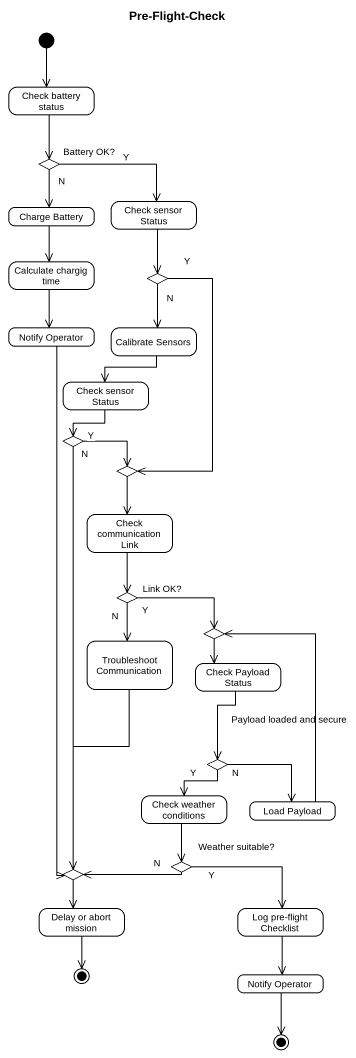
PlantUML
@startuml
title Pre-Flight-Check
hide empty description
state "Check battery status" as Check_battery_status
state "Battery OK?" as Battery_OK <<choice>>
state "Check sensor Status" as Check_sensor_Status
state "Charge Battery" as Charge_Battery
state "Calculate chargig time" as Calculate_chargig_time
state choice1 <<choice>>
state "Notify Operator" as Notify_Operator
state "Calibrate Sensors" as Calibrate_Sensors
state "Check sensor Status" as Check_sensor_Status_2
state choice2 <<choice>>
state choice3 <<choice>>
state "Check communication Link" as Check_communication_Link
state "Link OK?" as Link_OK <<choice>>
state choice4 <<choice>>
state "Troubleshoot Communication" as Troubleshoot_Communication
state "Check Payload Status" as Check_Payload_Status
state "Payload loaded and secure" as Payload_loaded_and_secure <<choice>>
state "Check weather conditions" as Check_weather_conditions
state "Load Payload" as Load_Payload
state choice5 <<choice>>
state "Weather suitable?" as Weather_suitable <<choice>>
state "Delay or abort mission" as Delay_or_abort_mission
state "Log pre-flight Checklist" as Log_pre_flight_Checklist
state final1 <<end>>
state "Notify Operator" as Notify_Operator_2
state final2 <<end>>
[*] --> Check_battery_status
Check_battery_status --> Battery_OK
Battery_OK -right-> Check_sensor_Status : Y
Battery_OK --> Charge_Battery : N
Check_sensor_Status --> choice1
Charge_Battery --> Calculate_chargig_time
Calculate_chargig_time --> Notify_Operator
choice1 --> Calibrate_Sensors : N
choice1 --> choice3 : Y
Notify_Operator --> choice5
Calibrate_Sensors --> Check_sensor_Status_2
Check_sensor_Status_2 --> choice2
choice2 -right-> choice3 : Y
choice2 --> choice5 : N
choice3 --> Check_communication_Link
Check_communication_Link --> Link_OK
Link_OK -right-> choice4 : Y
Link_OK --> Troubleshoot_Communication : N
choice4 --> Check_Payload_Status
Troubleshoot_Communication --> choice5
Check_Payload_Status --> Payload_loaded_and_secure
Payload_loaded_and_secure --> Check_weather_conditions : Y
Payload_loaded_and_secure --> Load_Payload : N
Check_weather_conditions --> Weather_suitable
Load_Payload -up-> choice4
choice5 --> Delay_or_abort_mission
Weather_suitable -left-> choice5 : N
Weather_suitable -right-> Log_pre_flight_Checklist : Y
Delay_or_abort_mission --> final1
Log_pre_flight_Checklist --> Notify_Operator_2
Notify_Operator_2 --> final2
@enduml
